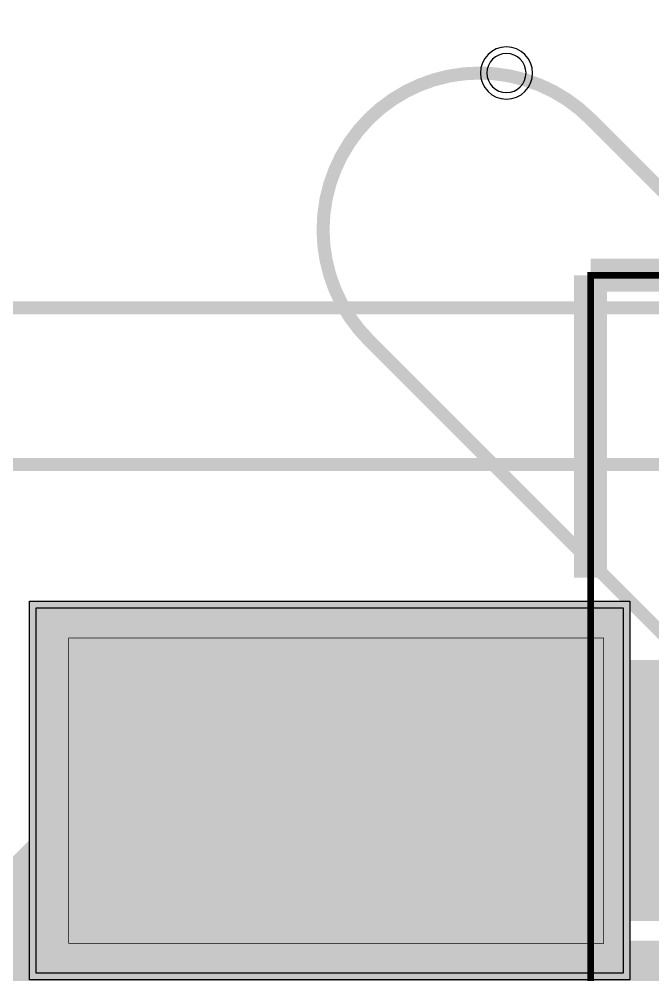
# Model space of a CAD drawing. Header units: millimetres. Extents: x -3 to 238, y -92 to 6.
# Drawn here: x 83.87 to 88.73, y -9.91 to -2.59 of the extents above; entities that cross this region are included whole.
import ezdxf

# ---------------------------------------------------------------- set-up
doc = ezdxf.new("R2010")
doc.units = ezdxf.units.MM
doc.header["$MEASUREMENT"] = 0
for name, color, linetype, true_color in [('Bottom-Layer', 7, 'Continuous', 0x0000ff), ('Bottom-Paste-Mask-Layer', 7, 'Continuous', 0x800000), ('Bottom-Silkscreen-Layer', 7, 'Continuous', 0x66cc33), ('Bottom-Solder-Mask-Layer', 7, 'Continuous', 0xaa00ff), ('Component-Shape-Layer', 7, 'Continuous', 0x00cccc), ('Document-Layer', 7, 'Continuous', 0xffffff), ('Hole-Layer', 7, 'Continuous', 0x222222), ('Multi-Layer', 7, 'Continuous', 0xc0c0c0), ('Pin-Soldering-Layer', 7, 'Continuous', 0xcc9999), ('Top-Layer', 7, 'Continuous', 0xff0000)]:
    doc.layers.add(name, color=color, linetype=linetype, true_color=true_color)

msp = doc.modelspace()

# ---------------------------------------------------------------- hatches: boundary and pattern name
at = {"layer": 'Bottom-Layer'}
msp.add_hatch(color=256, dxfattribs=at).paths.add_polyline_path([(88.5006, -7.1), (88.5006, -9.9), (84.0006, -9.9), (84.0006, -7.1)])
at = {"layer": 'Bottom-Paste-Mask-Layer'}
msp.add_hatch(color=256, dxfattribs=at).paths.add_polyline_path([(88.5006, -7.1), (88.5006, -9.9), (84.0006, -9.9), (84.0006, -7.1)])
at = {"layer": 'Bottom-Solder-Mask-Layer'}
msp.add_hatch(color=256, dxfattribs=at).paths.add_polyline_path([(88.5516, -7.049), (88.5516, -9.951), (83.9496, -9.951), (83.9496, -7.049)])
at = {"layer": 'Pin-Soldering-Layer'}
msp.add_hatch(color=256, dxfattribs=at).paths.add_polyline_path([(88.3502, -7.33), (84.2507, -7.33), (84.2507, -9.67), (88.3502, -9.67)])
msp.add_hatch(color=256, dxfattribs=at).paths.add_polyline_path([(88.3502, -7.33), (84.2507, -7.33), (84.2507, -9.67), (88.3502, -9.67)])

# ---------------------------------------------------------------- linework, layer by layer
at = {"layer": 'Bottom-Layer'}
msp.add_lwpolyline([(88.5006, -7.1), (88.5006, -9.9), (84.0006, -9.9), (84.0006, -7.1)], close=True, dxfattribs=at)
for points, const_width in [([(99.0497, -8.5), (86.2506, -8.5)], 2), ([(86.2506, -8.5), (85.6542, -8.5)], 1.5), ([(85.2052, -8.686), (83.4537, -10.4375)], 1.5), ([(83.4537, -10.4375), (72.9139, -10.4375)], 1.5)]:
    msp.add_lwpolyline(points, dxfattribs=dict(at, const_width=const_width))
at = {"layer": 'Bottom-Layer', "const_width": 1.5}
msp.add_lwpolyline([(85.6542, -8.5, 0.199), (85.2052, -8.686)], format="xyb", dxfattribs=at)
at = {"layer": 'Bottom-Paste-Mask-Layer'}
msp.add_lwpolyline([(88.5006, -7.1), (88.5006, -9.9), (84.0006, -9.9), (84.0006, -7.1)], close=True, dxfattribs=at)
at = {"layer": 'Bottom-Silkscreen-Layer', "const_width": 0.254}
for points in [[(90.6502, -4.55), (88.2502, -4.55)], [(88.2502, -4.55), (88.2502, -6.8689)], [(90.6502, -4.55), (88.2502, -4.55)], [(88.2502, -4.55), (88.2502, -6.8689)]]:
    msp.add_lwpolyline(points, dxfattribs=at)
at = {"layer": 'Bottom-Solder-Mask-Layer'}
msp.add_lwpolyline([(88.5516, -7.049), (88.5516, -9.951), (83.9496, -9.951), (83.9496, -7.049)], close=True, dxfattribs=at)
at = {"layer": 'Component-Shape-Layer', "const_width": 0.0508}
msp.add_lwpolyline([(90.6502, -4.55), (90.6502, -3.8), (97.0502, -3.8), (97.0502, -13.2), (90.6502, -13.2), (90.6502, -12.45), (88.2502, -12.45), (88.2502, -4.55)], close=True, dxfattribs=at)
msp.add_lwpolyline([(90.6502, -4.55), (90.6502, -3.8), (97.0502, -3.8), (97.0502, -13.2), (90.6502, -13.2), (90.6502, -12.45), (88.2502, -12.45), (88.2502, -4.55)], close=True, dxfattribs=at)
at = {"layer": 'Document-Layer', "const_width": 0.1}
msp.add_lwpolyline([(69.0994, -6), (209.5003, -6, -0.414), (212.5003, -9), (212.5003, -21, 0.414), (215.5003, -24), (225.6004, -24, 0.414), (228.6004, -21), (228.6004, -3, 0.414), (225.6004, 0), (63.0994, 0, 0.414)], format="xyb", dxfattribs=at)
for points in [[(95.3913, -10.494), (88.2488, -3.3515, 1), (86.5517, -5.0485), (93.6943, -12.1911, 1)], [(223.8004, -4.8), (223.8004, -81.4), (4.8, -81.4), (4.8, -4.8), (11.2993, -4.8), (11.2993, -9, 0.414), (19.0993, -16.8), (25.0993, -16.8, 0.801), (27.7826, -4.8), (48.4161, -4.8, 0.801), (51.0994, -16.8), (57.0994, -16.8, 0.414), (64.8994, -9), (64.8994, -4.8), (181.0298, -4.8), (181.0298, -11.4), (199.9698, -11.4), (199.9698, -4.8)]]:
    msp.add_lwpolyline(points, format="xyb", close=True, dxfattribs=at)
at = {"layer": 'Hole-Layer'}
msp.add_lwpolyline([(87.4556, -3, 1), (87.7556, -3, 1)], format="xyb", close=True, dxfattribs=at)
at = {"layer": 'Multi-Layer'}
msp.add_lwpolyline([(87.4056, -3, 1), (87.8056, -3), (87.8056, -3, 1), (87.4056, -3)], format="xyb", dxfattribs=at)
at = {"layer": 'Pin-Soldering-Layer', "const_width": 0.00508}
msp.add_lwpolyline([(88.3502, -7.33), (84.2507, -7.33), (84.2507, -9.67), (88.3502, -9.67)], close=True, dxfattribs=at)
msp.add_lwpolyline([(88.3502, -7.33), (84.2507, -7.33), (84.2507, -9.67), (88.3502, -9.67)], close=True, dxfattribs=at)
at = {"layer": 'Top-Layer', "const_width": 1.5}
msp.add_lwpolyline([(68.9493, -10.4006), (115.9776, -10.4006)], dxfattribs=at)

doc.saveas('drawing.dxf')
